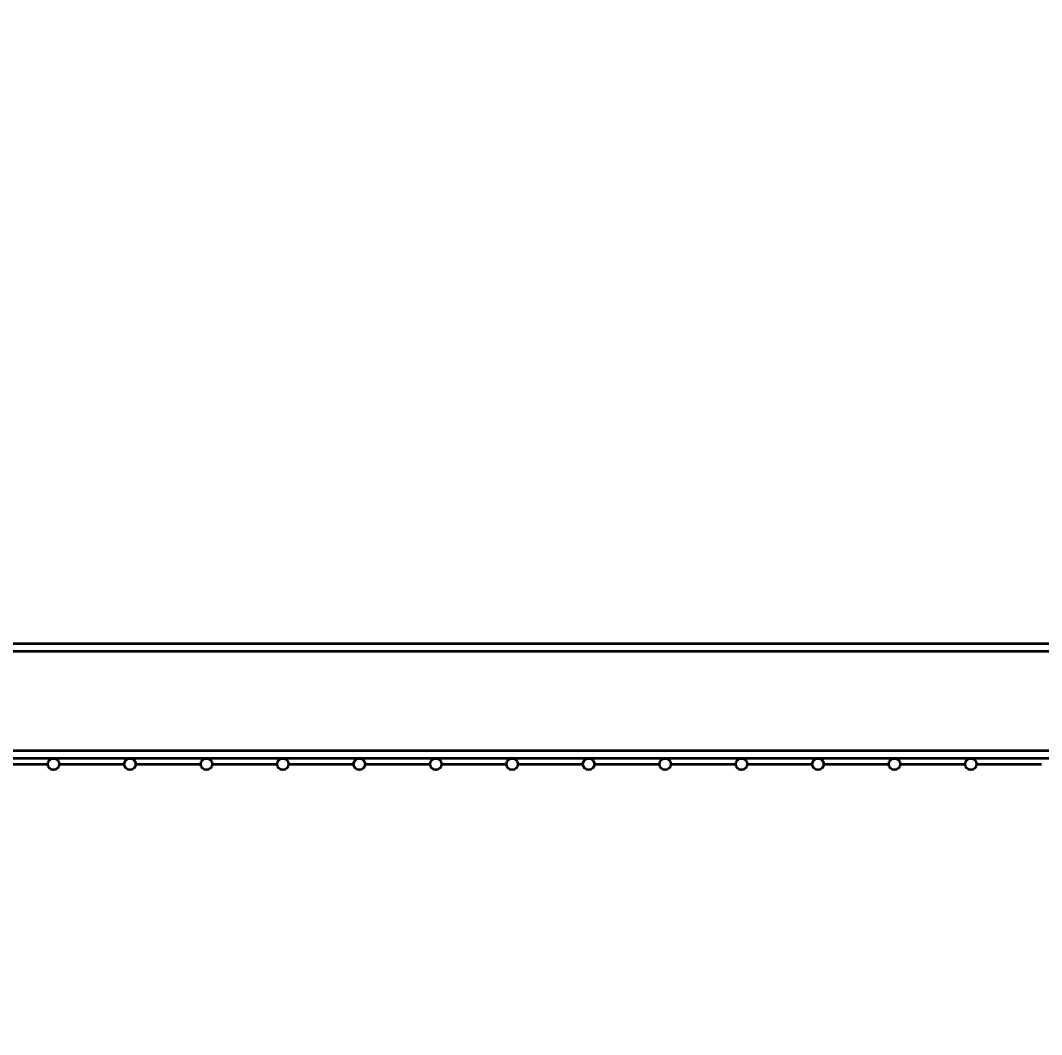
# Model space of a CAD drawing. Header units: millimetres. Extents: x 0 to 420, y 0 to 297.
# Drawn here: x 305.122 to 307.793, y 173.906 to 176.56 of the extents above; entities that cross this region are included whole.
import ezdxf

# ---------------------------------------------------------------- set-up
doc = ezdxf.new("R2010")
doc.units = ezdxf.units.MM
doc.layers.add('尺寸线层', color=150, linetype='Continuous')
doc.styles.add('SLDTEXTSTYLE2', font='TXT', dxfattribs={"width": 0.7})
doc.dimstyles.new('SLDDIMSTYLE0', dxfattribs={"dimtxt": 3.5, "dimasz": 3.302, "dimexe": 0, "dimexo": 0.0625, "dimgap": 0.875, "dimtad": 1, "dimdec": 1, "dimlfac": 100, "dimrnd": 1e-09, "dimzin": 12, "dimdsep": 46, "dimtxsty": 'SLDTEXTSTYLE2', "dimsah": 1, "dimcen": 0.09, "dimadec": 0, "dimazin": 3, "dimtfac": 1, "dimtdec": 3, "dimtofl": 0, "dimtmove": 0, "dimatfit": 3, "dimfxl": 0, "dimfrac": 2, "dimtolj": 1, "dimtzin": 12, "dimarcsym": 0})

# ---------------------------------------------------------------- blocks, each defined once
blk = doc.blocks.new('_D')
at = {"layer": '尺寸线层'}
for p, q in [((291.9431, 202.6412), (364.6876, 202.6412)), ((363.6876, 202.6412), (363.6876, 128.5802)), ((326.1167, 128.5802), (364.6876, 128.5802))]:
    blk.add_line(p, q, dxfattribs=at)
for points in [[(363.6876, 202.6412), (363.1796, 199.3392), (364.1956, 199.3392)], [(363.6876, 128.5802), (364.1956, 131.8822), (363.1796, 131.8822)]]:
    blk.add_solid(points, dxfattribs=at)
at = {"layer": '尺寸线层', "insert": (359.1758, 158.5376), "char_height": 3.5, "attachment_point": 1, "rotation": 90, "style": 'SLDTEXTSTYLE2'}
blk.add_mtext('7406.11', dxfattribs=at)
blk = doc.blocks.new('_D_6')
at = {"layer": '尺寸线层'}
for p, q in [((91.2154, 164.9172), (91.2154, 234.1922)), ((321.3154, 165.1871), (321.3154, 234.1922)), ((321.3154, 233.1922), (91.2154, 233.1922))]:
    blk.add_line(p, q, dxfattribs=at)
for points in [[(91.2154, 233.1922), (94.5174, 232.6842), (94.5174, 233.7002)], [(321.3154, 233.1922), (318.0134, 233.7002), (318.0134, 232.6842)]]:
    blk.add_solid(points, dxfattribs=at)
at = {"layer": '尺寸线层', "insert": (205.1726, 237.704), "char_height": 3.5, "attachment_point": 1, "style": 'SLDTEXTSTYLE2'}
blk.add_mtext('23010', dxfattribs=at)
blk = doc.blocks.new('_D_7')
at = {"layer": '尺寸线层'}
for p, q in [((70.597, 160.4022), (70.597, 246.1922)), ((332.8156, 175.1167), (332.8156, 246.1922)), ((332.8156, 245.1922), (70.597, 245.1922))]:
    blk.add_line(p, q, dxfattribs=at)
for points in [[(70.597, 245.1922), (73.899, 244.6842), (73.899, 245.7002)], [(332.8156, 245.1922), (329.5136, 245.7002), (329.5136, 244.6842)]]:
    blk.add_solid(points, dxfattribs=at)
at = {"layer": '尺寸线层', "insert": (202.8758, 249.704), "char_height": 3.5, "attachment_point": 1, "style": 'SLDTEXTSTYLE2'}
blk.add_mtext('26221.85', dxfattribs=at)

msp = doc.modelspace()

# ---------------------------------------------------------------- linework, layer by layer
at = {"color": 7, "linetype": 'Continuous', "lineweight": 35}
for p, q in [((309.2083, 174.9287), (294.6083, 174.9287)), ((309.2083, 174.9087), (294.6083, 174.9087)), ((309.2083, 174.6487), (294.6083, 174.6487)), ((309.2083, 174.6287), (294.6083, 174.6287)), ((305.0233, 174.6137), (305.1933, 174.6137)), ((305.2233, 174.6137), (305.3933, 174.6137)), ((305.4233, 174.6137), (305.5933, 174.6137)), ((305.6233, 174.6137), (305.7933, 174.6137)), ((305.8233, 174.6137), (305.9933, 174.6137)), ((306.0233, 174.6137), (306.1933, 174.6137)), ((306.2233, 174.6137), (306.3933, 174.6137)), ((306.4233, 174.6137), (306.5933, 174.6137)), ((306.6233, 174.6137), (306.7933, 174.6137)), ((306.8233, 174.6137), (306.9933, 174.6137)), ((307.0233, 174.6137), (307.1933, 174.6137)), ((307.2233, 174.6137), (307.3933, 174.6137)), ((307.4233, 174.6137), (307.5933, 174.6137)), ((307.6233, 174.6137), (307.7933, 174.6137))]:
    msp.add_line(p, q, dxfattribs=at)
for centre in [(305.2083, 174.6137), (305.4083, 174.6137), (305.6083, 174.6137), (305.8083, 174.6137), (306.0083, 174.6137), (306.2083, 174.6137), (306.4083, 174.6137), (306.6083, 174.6137), (306.8083, 174.6137), (307.0083, 174.6137), (307.2083, 174.6137), (307.4083, 174.6137), (307.6083, 174.6137)]:
    msp.add_circle(centre, 0.015, dxfattribs=at)

# ---------------------------------------------------------------- dimensions: what is measured, and where the dimension line sits
at = {"layer": '尺寸线层'}
for base, p1, p2, angle, picture, middle in [((70.597, 245.1922), (332.8156, 175.1167), (70.597, 160.4022), 0, '_D_7', (209.0129, 245.1922)), ((91.2154, 233.1922), (321.3154, 165.1871), (91.2154, 164.9172), 0, '_D_6', (209.0129, 233.1922)), ((363.6876, 128.5802), (291.9431, 202.6412), (326.1167, 128.5802), 90, '_D', (363.6876, 163.9067))]:
    dim = msp.add_linear_dim(base=base, p1=p1, p2=p2, angle=angle, dimstyle='SLDDIMSTYLE0', dxfattribs=at)
    dim.commit()
    dim.dimension.update_dxf_attribs({"geometry": picture, "text_midpoint": middle, "dimtype": 160})

doc.saveas('drawing.dxf')
